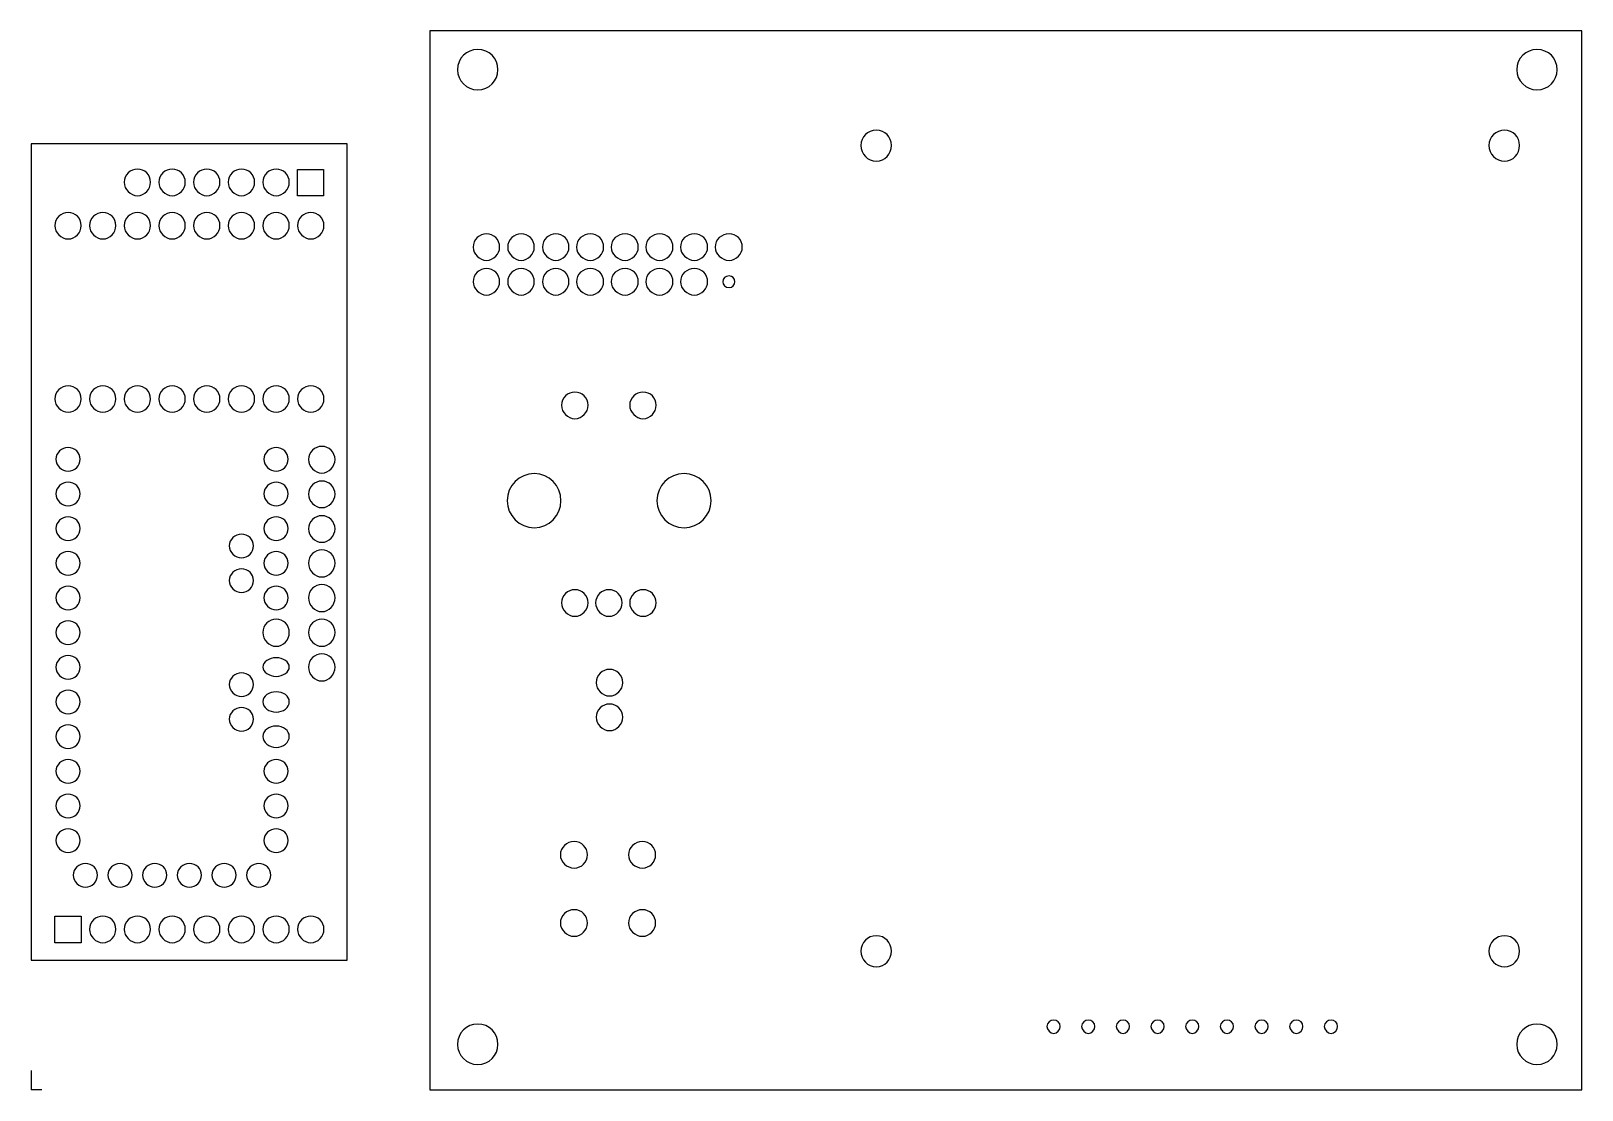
# Model space of a CAD drawing. Extents: x 0 to 114, y 0 to 78.
import ezdxf

# ---------------------------------------------------------------- set-up
doc = ezdxf.new("R2010")
doc.units = 0
doc.layers.add('LAYER_1', color=7, linetype='CONTINUOUS')

# ---------------------------------------------------------------- blocks, each defined once
blk = doc.blocks.new('BLOCK_3')
at = {"layer": 'LAYER_1', "color": 7}
for points in [[(74.93, 5.12), (75.18, 5.12), (75.4, 4.91), (75.4, 4.66), (75.4, 4.4), (75.18, 4.15), (74.93, 4.15), (74.68, 4.15), (74.42, 4.4), (74.42, 4.66), (74.42, 4.91), (74.68, 5.12), (74.93, 5.12)], [(77.47, 5.12), (77.72, 5.12), (77.94, 4.91), (77.94, 4.66), (77.94, 4.4), (77.72, 4.15), (77.47, 4.15), (77.22, 4.15), (76.96, 4.4), (76.96, 4.66), (76.96, 4.91), (77.22, 5.12), (77.47, 5.12)], [(80.01, 5.12), (80.26, 5.12), (80.48, 4.91), (80.48, 4.66), (80.48, 4.4), (80.26, 4.15), (80.01, 4.15), (79.76, 4.15), (79.5, 4.4), (79.5, 4.66), (79.5, 4.91), (79.76, 5.12), (80.01, 5.12)], [(82.55, 5.12), (82.8, 5.12), (83.02, 4.91), (83.02, 4.66), (83.02, 4.4), (82.8, 4.15), (82.55, 4.15), (82.3, 4.15), (82.04, 4.4), (82.04, 4.66), (82.04, 4.91), (82.3, 5.12), (82.55, 5.12)], [(85.09, 5.12), (85.34, 5.12), (85.56, 4.91), (85.56, 4.66), (85.56, 4.4), (85.34, 4.15), (85.09, 4.15), (84.84, 4.15), (84.58, 4.4), (84.58, 4.66), (84.58, 4.91), (84.84, 5.12), (85.09, 5.12)], [(87.63, 5.12), (87.88, 5.12), (88.1, 4.91), (88.1, 4.66), (88.1, 4.4), (87.88, 4.15), (87.63, 4.15), (87.38, 4.15), (87.12, 4.4), (87.12, 4.66), (87.12, 4.91), (87.38, 5.12), (87.63, 5.12)], [(90.17, 5.12), (90.42, 5.12), (90.64, 4.91), (90.64, 4.66), (90.64, 4.4), (90.42, 4.15), (90.17, 4.15), (89.92, 4.15), (89.66, 4.4), (89.66, 4.66), (89.66, 4.91), (89.92, 5.12), (90.17, 5.12)], [(92.71, 5.12), (92.96, 5.12), (93.18, 4.91), (93.18, 4.66), (93.18, 4.4), (92.96, 4.15), (92.71, 4.15), (92.46, 4.15), (92.2, 4.4), (92.2, 4.66), (92.2, 4.91), (92.46, 5.12), (92.71, 5.12)], [(95.25, 5.12), (95.5, 5.12), (95.72, 4.91), (95.72, 4.66), (95.72, 4.4), (95.5, 4.15), (95.25, 4.15), (95, 4.15), (94.74, 4.4), (94.74, 4.66), (94.74, 4.91), (95, 5.12), (95.25, 5.12)]]:
    blk.add_open_spline(points, degree=3, knots=[0, 0, 0, 0, 1, 1, 1, 2, 2, 2, 3, 3, 3, 4, 4, 4, 4], dxfattribs=at)
blk = doc.blocks.new('BLOCK_4')
at = {"layer": 'LAYER_1', "color": 7}
for points in [[(32.72, 73.28), (31.92, 73.28), (31.24, 73.96), (31.24, 74.76), (31.24, 75.61), (31.92, 76.24), (32.72, 76.24), (33.57, 76.24), (34.21, 75.61), (34.21, 74.76), (34.21, 73.96), (33.57, 73.28), (32.72, 73.28)], [(110.32, 73.28), (109.52, 73.28), (108.84, 73.96), (108.84, 74.76), (108.84, 75.61), (109.52, 76.24), (110.32, 76.24), (111.17, 76.24), (111.8, 75.61), (111.8, 74.76), (111.8, 73.96), (111.17, 73.28), (110.32, 73.28)], [(61.93, 70.32), (62.57, 70.32), (63.03, 69.85), (63.03, 69.22), (63.03, 68.58), (62.57, 68.07), (61.93, 68.07), (61.3, 68.07), (60.79, 68.58), (60.79, 69.22), (60.79, 69.85), (61.3, 70.32), (61.93, 70.32)], [(107.95, 70.32), (108.58, 70.32), (109.05, 69.85), (109.05, 69.22), (109.05, 68.58), (108.58, 68.07), (107.95, 68.07), (107.32, 68.07), (106.81, 68.58), (106.81, 69.22), (106.81, 69.85), (107.32, 70.32), (107.95, 70.32)], [(61.93, 11.3), (62.57, 11.3), (63.03, 10.79), (63.03, 10.16), (63.03, 9.57), (62.57, 9.02), (61.93, 9.02), (61.3, 9.02), (60.79, 9.57), (60.79, 10.16), (60.79, 10.79), (61.3, 11.3), (61.93, 11.3)], [(107.95, 11.3), (108.58, 11.3), (109.05, 10.79), (109.05, 10.16), (109.05, 9.57), (108.58, 9.02), (107.95, 9.02), (107.32, 9.02), (106.81, 9.57), (106.81, 10.16), (106.81, 10.79), (107.32, 11.3), (107.95, 11.3)], [(32.72, 4.83), (33.57, 4.83), (34.21, 4.19), (34.21, 3.34), (34.21, 2.54), (33.57, 1.86), (32.72, 1.86), (31.92, 1.86), (31.24, 2.54), (31.24, 3.34), (31.24, 4.19), (31.92, 4.83), (32.72, 4.83)], [(110.32, 4.83), (111.17, 4.83), (111.8, 4.19), (111.8, 3.34), (111.8, 2.54), (111.17, 1.86), (110.32, 1.86), (109.52, 1.86), (108.84, 2.54), (108.84, 3.34), (108.84, 4.19), (109.52, 4.83), (110.32, 4.83)]]:
    blk.add_open_spline(points, degree=3, knots=[0, 0, 0, 0, 1, 1, 1, 2, 2, 2, 3, 3, 3, 4, 4, 4, 4], dxfattribs=at)
blk = doc.blocks.new('BLOCK_5')
at = {"layer": 'LAYER_1', "color": 7}
for points in [[(33.36, 60.79), (32.85, 60.79), (32.39, 61.26), (32.39, 61.76), (32.39, 62.31), (32.85, 62.74), (33.36, 62.74), (33.91, 62.74), (34.33, 62.31), (34.33, 61.76), (34.33, 61.26), (33.91, 60.79), (33.36, 60.79)], [(35.9, 60.79), (35.39, 60.79), (34.92, 61.26), (34.92, 61.76), (34.92, 62.31), (35.39, 62.74), (35.9, 62.74), (36.45, 62.74), (36.87, 62.31), (36.87, 61.76), (36.87, 61.26), (36.45, 60.79), (35.9, 60.79)], [(38.44, 60.79), (37.93, 60.79), (37.47, 61.26), (37.47, 61.76), (37.47, 62.31), (37.93, 62.74), (38.44, 62.74), (38.99, 62.74), (39.41, 62.31), (39.41, 61.76), (39.41, 61.26), (38.99, 60.79), (38.44, 60.79)], [(40.98, 60.79), (40.43, 60.79), (39.96, 61.26), (39.96, 61.76), (39.96, 62.31), (40.43, 62.74), (40.98, 62.74), (41.53, 62.74), (41.95, 62.31), (41.95, 61.76), (41.95, 61.26), (41.53, 60.79), (40.98, 60.79)], [(43.52, 60.79), (42.97, 60.79), (42.5, 61.26), (42.5, 61.76), (42.5, 62.31), (42.97, 62.74), (43.52, 62.74), (44.07, 62.74), (44.49, 62.31), (44.49, 61.76), (44.49, 61.26), (44.07, 60.79), (43.52, 60.79)], [(46.06, 60.79), (45.51, 60.79), (45.04, 61.26), (45.04, 61.76), (45.04, 62.31), (45.51, 62.74), (46.06, 62.74), (46.61, 62.74), (47.03, 62.31), (47.03, 61.76), (47.03, 61.26), (46.61, 60.79), (46.06, 60.79)], [(48.6, 60.79), (48.05, 60.79), (47.58, 61.26), (47.58, 61.76), (47.58, 62.31), (48.05, 62.74), (48.6, 62.74), (49.15, 62.74), (49.57, 62.31), (49.57, 61.76), (49.57, 61.26), (49.15, 60.79), (48.6, 60.79)], [(51.14, 62.74), (51.69, 62.74), (52.11, 62.31), (52.11, 61.76), (52.11, 61.26), (51.69, 60.79), (51.14, 60.79), (50.59, 60.79), (50.12, 61.26), (50.12, 61.76), (50.12, 62.31), (50.59, 62.74), (51.14, 62.74)], [(33.36, 60.2), (33.91, 60.2), (34.33, 59.77), (34.33, 59.22), (34.33, 58.72), (33.91, 58.25), (33.36, 58.25), (32.85, 58.25), (32.39, 58.72), (32.39, 59.22), (32.39, 59.77), (32.85, 60.2), (33.36, 60.2)], [(35.9, 58.25), (35.39, 58.25), (34.92, 58.72), (34.92, 59.22), (34.92, 59.77), (35.39, 60.2), (35.9, 60.2), (36.45, 60.2), (36.87, 59.77), (36.87, 59.22), (36.87, 58.72), (36.45, 58.25), (35.9, 58.25)], [(38.44, 58.25), (37.93, 58.25), (37.47, 58.72), (37.47, 59.22), (37.47, 59.77), (37.93, 60.2), (38.44, 60.2), (38.99, 60.2), (39.41, 59.77), (39.41, 59.22), (39.41, 58.72), (38.99, 58.25), (38.44, 58.25)], [(39.96, 59.22), (39.96, 59.77), (40.43, 60.2), (40.98, 60.2), (41.53, 60.2), (41.95, 59.77), (41.95, 59.22), (41.95, 58.72), (41.53, 58.25), (40.98, 58.25), (40.43, 58.25), (39.96, 58.72), (39.96, 59.22)], [(42.5, 59.22), (42.5, 59.77), (42.97, 60.2), (43.52, 60.2), (44.07, 60.2), (44.49, 59.77), (44.49, 59.22), (44.49, 58.72), (44.07, 58.25), (43.52, 58.25), (42.97, 58.25), (42.5, 58.72), (42.5, 59.22)], [(46.06, 58.25), (45.51, 58.25), (45.04, 58.72), (45.04, 59.22), (45.04, 59.77), (45.51, 60.2), (46.06, 60.2), (46.61, 60.2), (47.03, 59.77), (47.03, 59.22), (47.03, 58.72), (46.61, 58.25), (46.06, 58.25)], [(48.6, 58.25), (48.05, 58.25), (47.58, 58.72), (47.58, 59.22), (47.58, 59.77), (48.05, 60.2), (48.6, 60.2), (49.15, 60.2), (49.57, 59.77), (49.57, 59.22), (49.57, 58.72), (49.15, 58.25), (48.6, 58.25)], [(51.14, 59.65), (51.39, 59.65), (51.56, 59.48), (51.56, 59.22), (51.56, 59.01), (51.39, 58.8), (51.14, 58.8), (50.88, 58.8), (50.67, 59.01), (50.67, 59.22), (50.67, 59.48), (50.88, 59.65), (51.14, 59.65)], [(40.81, 50.17), (40.81, 49.66), (40.39, 49.19), (39.84, 49.19), (39.33, 49.19), (38.86, 49.66), (38.86, 50.17), (38.86, 50.72), (39.33, 51.14), (39.84, 51.14), (40.39, 51.14), (40.81, 50.72), (40.81, 50.17)], [(45.8, 50.17), (45.8, 49.66), (45.38, 49.19), (44.83, 49.19), (44.32, 49.19), (43.86, 49.66), (43.86, 50.17), (43.86, 50.72), (44.32, 51.14), (44.83, 51.14), (45.38, 51.14), (45.8, 50.72), (45.8, 50.17)], [(36.87, 45.17), (37.97, 45.17), (38.82, 44.28), (38.82, 43.18), (38.82, 42.12), (37.97, 41.19), (36.87, 41.19), (35.77, 41.19), (34.88, 42.12), (34.88, 43.18), (34.88, 44.28), (35.77, 45.17), (36.87, 45.17)], [(47.84, 45.17), (48.94, 45.17), (49.83, 44.28), (49.83, 43.18), (49.83, 42.12), (48.94, 41.19), (47.84, 41.19), (46.74, 41.19), (45.85, 42.12), (45.85, 43.18), (45.85, 44.28), (46.74, 45.17), (47.84, 45.17)], [(39.84, 34.71), (39.33, 34.71), (38.86, 35.18), (38.86, 35.69), (38.86, 36.24), (39.33, 36.66), (39.84, 36.66), (40.39, 36.66), (40.81, 36.24), (40.81, 35.69), (40.81, 35.18), (40.39, 34.71), (39.84, 34.71)], [(42.33, 36.66), (42.88, 36.66), (43.31, 36.24), (43.31, 35.69), (43.31, 35.18), (42.88, 34.71), (42.33, 34.71), (41.83, 34.71), (41.36, 35.18), (41.36, 35.69), (41.36, 36.24), (41.83, 36.66), (42.33, 36.66)], [(44.83, 34.71), (44.32, 34.71), (43.86, 35.18), (43.86, 35.69), (43.86, 36.24), (44.32, 36.66), (44.83, 36.66), (45.38, 36.66), (45.8, 36.24), (45.8, 35.69), (45.8, 35.18), (45.38, 34.71), (44.83, 34.71)], [(42.38, 30.82), (42.93, 30.82), (43.35, 30.4), (43.35, 29.84), (43.35, 29.34), (42.93, 28.87), (42.38, 28.87), (41.87, 28.87), (41.4, 29.34), (41.4, 29.84), (41.4, 30.4), (41.87, 30.82), (42.38, 30.82)], [(42.38, 28.28), (42.93, 28.28), (43.35, 27.86), (43.35, 27.31), (43.35, 26.8), (42.93, 26.33), (42.38, 26.33), (41.87, 26.33), (41.4, 26.8), (41.4, 27.31), (41.4, 27.86), (41.87, 28.28), (42.38, 28.28)], [(39.79, 18.2), (40.34, 18.2), (40.77, 17.78), (40.77, 17.23), (40.77, 16.72), (40.34, 16.26), (39.79, 16.26), (39.24, 16.26), (38.78, 16.72), (38.78, 17.23), (38.78, 17.78), (39.24, 18.2), (39.79, 18.2)], [(44.79, 18.2), (45.34, 18.2), (45.76, 17.78), (45.76, 17.23), (45.76, 16.72), (45.34, 16.26), (44.79, 16.26), (44.24, 16.26), (43.77, 16.72), (43.77, 17.23), (43.77, 17.78), (44.24, 18.2), (44.79, 18.2)], [(39.79, 13.21), (40.34, 13.21), (40.77, 12.78), (40.77, 12.23), (40.77, 11.73), (40.34, 11.26), (39.79, 11.26), (39.24, 11.26), (38.78, 11.73), (38.78, 12.23), (38.78, 12.78), (39.24, 13.21), (39.79, 13.21)], [(44.79, 13.21), (45.34, 13.21), (45.76, 12.78), (45.76, 12.23), (45.76, 11.73), (45.34, 11.26), (44.79, 11.26), (44.24, 11.26), (43.77, 11.73), (43.77, 12.23), (43.77, 12.78), (44.24, 13.21), (44.79, 13.21)]]:
    blk.add_open_spline(points, degree=3, knots=[0, 0, 0, 0, 1, 1, 1, 2, 2, 2, 3, 3, 3, 4, 4, 4, 4], dxfattribs=at)
blk = doc.blocks.new('BLOCK_6')
at = {"layer": 'LAYER_1', "color": 7}
for points in [[(21.42, 65.53), (19.52, 65.53), (19.52, 67.44), (21.42, 67.44), (21.42, 65.53)], [(3.68, 10.79), (3.64, 10.79), (1.74, 10.79), (1.74, 12.7), (1.74, 12.74), (3.68, 12.74), (3.68, 10.79)]]:
    blk.add_lwpolyline(points, dxfattribs=at)
for points in [[(7.79, 65.53), (7.28, 65.53), (6.82, 66), (6.82, 66.51), (6.82, 67.06), (7.28, 67.48), (7.79, 67.48), (8.34, 67.48), (8.76, 67.06), (8.76, 66.51), (8.76, 66), (8.34, 65.53), (7.79, 65.53)], [(10.33, 65.53), (9.82, 65.53), (9.36, 66), (9.36, 66.51), (9.36, 67.06), (9.82, 67.48), (10.33, 67.48), (10.88, 67.48), (11.3, 67.06), (11.3, 66.51), (11.3, 66), (10.88, 65.53), (10.33, 65.53)], [(12.87, 65.53), (12.36, 65.53), (11.9, 66), (11.9, 66.51), (11.9, 67.06), (12.36, 67.48), (12.87, 67.48), (13.42, 67.48), (13.84, 67.06), (13.84, 66.51), (13.84, 66), (13.42, 65.53), (12.87, 65.53)], [(15.41, 65.53), (14.9, 65.53), (14.44, 66), (14.44, 66.51), (14.44, 67.06), (14.9, 67.48), (15.41, 67.48), (15.96, 67.48), (16.38, 67.06), (16.38, 66.51), (16.38, 66), (15.96, 65.53), (15.41, 65.53)], [(17.95, 65.53), (17.44, 65.53), (16.98, 66), (16.98, 66.51), (16.98, 67.06), (17.44, 67.48), (17.95, 67.48), (18.5, 67.48), (18.92, 67.06), (18.92, 66.51), (18.92, 66), (18.5, 65.53), (17.95, 65.53)], [(2.71, 62.36), (2.2, 62.36), (1.74, 62.82), (1.74, 63.33), (1.74, 63.88), (2.2, 64.3), (2.71, 64.3), (3.26, 64.3), (3.68, 63.88), (3.68, 63.33), (3.68, 62.82), (3.26, 62.36), (2.71, 62.36)], [(5.25, 62.36), (4.74, 62.36), (4.28, 62.82), (4.28, 63.33), (4.28, 63.88), (4.74, 64.3), (5.25, 64.3), (5.8, 64.3), (6.22, 63.88), (6.22, 63.33), (6.22, 62.82), (5.8, 62.36), (5.25, 62.36)], [(7.79, 62.36), (7.28, 62.36), (6.82, 62.82), (6.82, 63.33), (6.82, 63.88), (7.28, 64.3), (7.79, 64.3), (8.34, 64.3), (8.76, 63.88), (8.76, 63.33), (8.76, 62.82), (8.34, 62.36), (7.79, 62.36)], [(10.33, 62.36), (9.82, 62.36), (9.36, 62.82), (9.36, 63.33), (9.36, 63.88), (9.82, 64.3), (10.33, 64.3), (10.88, 64.3), (11.3, 63.88), (11.3, 63.33), (11.3, 62.82), (10.88, 62.36), (10.33, 62.36)], [(12.87, 62.36), (12.36, 62.36), (11.9, 62.82), (11.9, 63.33), (11.9, 63.88), (12.36, 64.3), (12.87, 64.3), (13.42, 64.3), (13.84, 63.88), (13.84, 63.33), (13.84, 62.82), (13.42, 62.36), (12.87, 62.36)], [(15.41, 62.36), (14.9, 62.36), (14.44, 62.82), (14.44, 63.33), (14.44, 63.88), (14.9, 64.3), (15.41, 64.3), (15.96, 64.3), (16.38, 63.88), (16.38, 63.33), (16.38, 62.82), (15.96, 62.36), (15.41, 62.36)], [(17.95, 62.36), (17.44, 62.36), (16.98, 62.82), (16.98, 63.33), (16.98, 63.88), (17.44, 64.3), (17.95, 64.3), (18.5, 64.3), (18.92, 63.88), (18.92, 63.33), (18.92, 62.82), (18.5, 62.36), (17.95, 62.36)], [(20.49, 64.3), (21.04, 64.3), (21.46, 63.88), (21.46, 63.33), (21.46, 62.82), (21.04, 62.36), (20.49, 62.36), (19.98, 62.36), (19.52, 62.82), (19.52, 63.33), (19.52, 63.88), (19.98, 64.3), (20.49, 64.3)], [(2.71, 51.6), (3.26, 51.6), (3.68, 51.18), (3.68, 50.63), (3.68, 50.12), (3.26, 49.66), (2.71, 49.66), (2.2, 49.66), (1.74, 50.12), (1.74, 50.63), (1.74, 51.18), (2.2, 51.6), (2.71, 51.6)], [(5.25, 49.66), (4.74, 49.66), (4.28, 50.12), (4.28, 50.63), (4.28, 51.18), (4.74, 51.6), (5.25, 51.6), (5.8, 51.6), (6.22, 51.18), (6.22, 50.63), (6.22, 50.12), (5.8, 49.66), (5.25, 49.66)], [(7.79, 49.66), (7.28, 49.66), (6.82, 50.12), (6.82, 50.63), (6.82, 51.18), (7.28, 51.6), (7.79, 51.6), (8.34, 51.6), (8.76, 51.18), (8.76, 50.63), (8.76, 50.12), (8.34, 49.66), (7.79, 49.66)], [(10.33, 49.66), (9.82, 49.66), (9.36, 50.12), (9.36, 50.63), (9.36, 51.18), (9.82, 51.6), (10.33, 51.6), (10.88, 51.6), (11.3, 51.18), (11.3, 50.63), (11.3, 50.12), (10.88, 49.66), (10.33, 49.66)], [(12.87, 49.66), (12.36, 49.66), (11.9, 50.12), (11.9, 50.63), (11.9, 51.18), (12.36, 51.6), (12.87, 51.6), (13.42, 51.6), (13.84, 51.18), (13.84, 50.63), (13.84, 50.12), (13.42, 49.66), (12.87, 49.66)], [(15.41, 49.66), (14.9, 49.66), (14.44, 50.12), (14.44, 50.63), (14.44, 51.18), (14.9, 51.6), (15.41, 51.6), (15.96, 51.6), (16.38, 51.18), (16.38, 50.63), (16.38, 50.12), (15.96, 49.66), (15.41, 49.66)], [(17.95, 49.66), (17.44, 49.66), (16.98, 50.12), (16.98, 50.63), (16.98, 51.18), (17.44, 51.6), (17.95, 51.6), (18.5, 51.6), (18.92, 51.18), (18.92, 50.63), (18.92, 50.12), (18.5, 49.66), (17.95, 49.66)], [(20.49, 51.6), (21.04, 51.6), (21.46, 51.18), (21.46, 50.63), (21.46, 50.12), (21.04, 49.66), (20.49, 49.66), (19.98, 49.66), (19.52, 50.12), (19.52, 50.63), (19.52, 51.18), (19.98, 51.6), (20.49, 51.6)], [(2.71, 45.34), (2.24, 45.34), (1.82, 45.76), (1.82, 46.23), (1.82, 46.69), (2.24, 47.07), (2.71, 47.07), (3.22, 47.07), (3.6, 46.69), (3.6, 46.23), (3.6, 45.76), (3.22, 45.34), (2.71, 45.34)], [(17.95, 47.07), (18.46, 47.07), (18.84, 46.69), (18.84, 46.23), (18.84, 45.76), (18.46, 45.34), (17.95, 45.34), (17.48, 45.34), (17.06, 45.76), (17.06, 46.23), (17.06, 46.69), (17.48, 47.07), (17.95, 47.07)], [(21.29, 45.21), (20.79, 45.21), (20.32, 45.68), (20.32, 46.19), (20.32, 46.74), (20.79, 47.16), (21.29, 47.16), (21.84, 47.16), (22.27, 46.74), (22.27, 46.19), (22.27, 45.68), (21.84, 45.21), (21.29, 45.21)], [(2.71, 42.8), (2.24, 42.8), (1.82, 43.22), (1.82, 43.69), (1.82, 44.15), (2.24, 44.53), (2.71, 44.53), (3.22, 44.53), (3.6, 44.15), (3.6, 43.69), (3.6, 43.22), (3.22, 42.8), (2.71, 42.8)], [(17.95, 44.53), (18.46, 44.53), (18.84, 44.15), (18.84, 43.69), (18.84, 43.22), (18.46, 42.8), (17.95, 42.8), (17.48, 42.8), (17.06, 43.22), (17.06, 43.69), (17.06, 44.15), (17.48, 44.53), (17.95, 44.53)], [(21.29, 42.67), (20.79, 42.67), (20.32, 43.14), (20.32, 43.65), (20.32, 44.2), (20.79, 44.62), (21.29, 44.62), (21.84, 44.62), (22.27, 44.2), (22.27, 43.65), (22.27, 43.14), (21.84, 42.67), (21.29, 42.67)], [(21.29, 40.13), (20.79, 40.13), (20.32, 40.6), (20.32, 41.11), (20.32, 41.66), (20.79, 42.08), (21.29, 42.08), (21.84, 42.08), (22.27, 41.66), (22.27, 41.11), (22.27, 40.6), (21.84, 40.13), (21.29, 40.13)], [(2.71, 40.26), (2.24, 40.26), (1.82, 40.68), (1.82, 41.15), (1.82, 41.61), (2.24, 41.99), (2.71, 41.99), (3.22, 41.99), (3.6, 41.61), (3.6, 41.15), (3.6, 40.68), (3.22, 40.26), (2.71, 40.26)], [(17.95, 41.99), (18.46, 41.99), (18.84, 41.61), (18.84, 41.15), (18.84, 40.68), (18.46, 40.26), (17.95, 40.26), (17.48, 40.26), (17.06, 40.68), (17.06, 41.15), (17.06, 41.61), (17.48, 41.99), (17.95, 41.99)], [(15.41, 40.72), (15.92, 40.72), (16.3, 40.34), (16.3, 39.88), (16.3, 39.41), (15.92, 38.99), (15.41, 38.99), (14.94, 38.99), (14.52, 39.41), (14.52, 39.88), (14.52, 40.34), (14.94, 40.72), (15.41, 40.72)], [(2.71, 37.72), (2.24, 37.72), (1.82, 38.14), (1.82, 38.61), (1.82, 39.07), (2.24, 39.45), (2.71, 39.45), (3.22, 39.45), (3.6, 39.07), (3.6, 38.61), (3.6, 38.14), (3.22, 37.72), (2.71, 37.72)], [(17.95, 39.45), (18.46, 39.45), (18.84, 39.07), (18.84, 38.61), (18.84, 38.14), (18.46, 37.72), (17.95, 37.72), (17.48, 37.72), (17.06, 38.14), (17.06, 38.61), (17.06, 39.07), (17.48, 39.45), (17.95, 39.45)], [(21.29, 37.59), (20.79, 37.59), (20.32, 38.06), (20.32, 38.61), (20.32, 39.16), (20.79, 39.58), (21.29, 39.58), (21.84, 39.58), (22.27, 39.16), (22.27, 38.61), (22.27, 38.06), (21.84, 37.59), (21.29, 37.59)], [(15.41, 38.18), (15.92, 38.18), (16.3, 37.8), (16.3, 37.34), (16.3, 36.87), (15.92, 36.45), (15.41, 36.45), (14.94, 36.45), (14.52, 36.87), (14.52, 37.34), (14.52, 37.8), (14.94, 38.18), (15.41, 38.18)], [(2.71, 35.18), (2.24, 35.18), (1.82, 35.6), (1.82, 36.07), (1.82, 36.53), (2.24, 36.91), (2.71, 36.91), (3.22, 36.91), (3.6, 36.53), (3.6, 36.07), (3.6, 35.6), (3.22, 35.18), (2.71, 35.18)], [(17.95, 36.91), (18.46, 36.91), (18.84, 36.53), (18.84, 36.07), (18.84, 35.6), (18.46, 35.18), (17.95, 35.18), (17.48, 35.18), (17.06, 35.6), (17.06, 36.07), (17.06, 36.53), (17.48, 36.91), (17.95, 36.91)], [(21.29, 35.05), (20.79, 35.05), (20.32, 35.52), (20.32, 36.07), (20.32, 36.62), (20.79, 37.04), (21.29, 37.04), (21.84, 37.04), (22.27, 36.62), (22.27, 36.07), (22.27, 35.52), (21.84, 35.05), (21.29, 35.05)], [(2.71, 32.64), (2.24, 32.64), (1.82, 33.06), (1.82, 33.53), (1.82, 33.99), (2.24, 34.37), (2.71, 34.37), (3.22, 34.37), (3.6, 33.99), (3.6, 33.53), (3.6, 33.06), (3.22, 32.64), (2.71, 32.64)], [(17.95, 32.51), (17.44, 32.51), (16.98, 32.98), (16.98, 33.53), (16.98, 34.08), (17.44, 34.5), (17.95, 34.5), (18.5, 34.5), (18.92, 34.08), (18.92, 33.53), (18.92, 32.98), (18.5, 32.51), (17.95, 32.51)], [(21.29, 32.51), (20.79, 32.51), (20.32, 32.98), (20.32, 33.53), (20.32, 34.08), (20.79, 34.5), (21.29, 34.5), (21.84, 34.5), (22.27, 34.08), (22.27, 33.53), (22.27, 32.98), (21.84, 32.51), (21.29, 32.51)], [(2.71, 30.1), (2.24, 30.1), (1.82, 30.52), (1.82, 30.99), (1.82, 31.45), (2.24, 31.83), (2.71, 31.83), (3.22, 31.83), (3.6, 31.45), (3.6, 30.99), (3.6, 30.52), (3.22, 30.1), (2.71, 30.1)], [(20.32, 30.99), (20.32, 31.54), (20.79, 31.96), (21.29, 31.96), (21.84, 31.96), (22.27, 31.54), (22.27, 30.99), (22.27, 30.44), (21.84, 29.97), (21.29, 29.97), (20.79, 29.97), (20.32, 30.44), (20.32, 30.99)], [(17.95, 30.31), (17.44, 30.31), (16.98, 30.65), (16.98, 30.99), (16.98, 31.37), (17.44, 31.67), (17.95, 31.67), (18.5, 31.67), (18.92, 31.37), (18.92, 30.99), (18.92, 30.65), (18.5, 30.31), (17.95, 30.31)], [(15.41, 30.56), (15.92, 30.56), (16.3, 30.18), (16.3, 29.72), (16.3, 29.25), (15.92, 28.83), (15.41, 28.83), (14.94, 28.83), (14.52, 29.25), (14.52, 29.72), (14.52, 30.18), (14.94, 30.56), (15.41, 30.56)], [(2.71, 27.56), (2.24, 27.56), (1.82, 27.98), (1.82, 28.45), (1.82, 28.91), (2.24, 29.29), (2.71, 29.29), (3.22, 29.29), (3.6, 28.91), (3.6, 28.45), (3.6, 27.98), (3.22, 27.56), (2.71, 27.56)], [(17.95, 27.69), (17.44, 27.69), (16.98, 28.02), (16.98, 28.45), (16.98, 28.87), (17.44, 29.17), (17.95, 29.17), (18.5, 29.17), (18.92, 28.87), (18.92, 28.45), (18.92, 28.02), (18.5, 27.69), (17.95, 27.69)], [(15.41, 28.02), (15.92, 28.02), (16.3, 27.64), (16.3, 27.18), (16.3, 26.71), (15.92, 26.29), (15.41, 26.29), (14.94, 26.29), (14.52, 26.71), (14.52, 27.18), (14.52, 27.64), (14.94, 28.02), (15.41, 28.02)], [(2.71, 25.02), (2.24, 25.02), (1.82, 25.44), (1.82, 25.91), (1.82, 26.37), (2.24, 26.75), (2.71, 26.75), (3.22, 26.75), (3.6, 26.37), (3.6, 25.91), (3.6, 25.44), (3.22, 25.02), (2.71, 25.02)], [(17.95, 25.1), (17.44, 25.1), (16.98, 25.48), (16.98, 25.91), (16.98, 26.33), (17.44, 26.67), (17.95, 26.67), (18.5, 26.67), (18.92, 26.33), (18.92, 25.91), (18.92, 25.48), (18.5, 25.1), (17.95, 25.1)], [(2.71, 22.48), (2.24, 22.48), (1.82, 22.9), (1.82, 23.37), (1.82, 23.83), (2.24, 24.21), (2.71, 24.21), (3.22, 24.21), (3.6, 23.83), (3.6, 23.37), (3.6, 22.9), (3.22, 22.48), (2.71, 22.48)], [(17.95, 24.21), (18.46, 24.21), (18.84, 23.83), (18.84, 23.37), (18.84, 22.9), (18.46, 22.48), (17.95, 22.48), (17.48, 22.48), (17.06, 22.9), (17.06, 23.37), (17.06, 23.83), (17.48, 24.21), (17.95, 24.21)], [(2.71, 19.94), (2.24, 19.94), (1.82, 20.36), (1.82, 20.83), (1.82, 21.29), (2.24, 21.67), (2.71, 21.67), (3.22, 21.67), (3.6, 21.29), (3.6, 20.83), (3.6, 20.36), (3.22, 19.94), (2.71, 19.94)], [(17.95, 21.67), (18.46, 21.67), (18.84, 21.29), (18.84, 20.83), (18.84, 20.36), (18.46, 19.94), (17.95, 19.94), (17.48, 19.94), (17.06, 20.36), (17.06, 20.83), (17.06, 21.29), (17.48, 21.67), (17.95, 21.67)], [(2.71, 17.4), (2.24, 17.4), (1.82, 17.82), (1.82, 18.29), (1.82, 18.75), (2.24, 19.13), (2.71, 19.13), (3.22, 19.13), (3.6, 18.75), (3.6, 18.29), (3.6, 17.82), (3.22, 17.4), (2.71, 17.4)], [(17.95, 19.13), (18.46, 19.13), (18.84, 18.75), (18.84, 18.29), (18.84, 17.82), (18.46, 17.4), (17.95, 17.4), (17.48, 17.4), (17.06, 17.82), (17.06, 18.29), (17.06, 18.75), (17.48, 19.13), (17.95, 19.13)], [(3.09, 15.75), (3.09, 16.21), (3.51, 16.59), (3.98, 16.59), (4.49, 16.59), (4.87, 16.21), (4.87, 15.75), (4.87, 15.28), (4.49, 14.86), (3.98, 14.86), (3.51, 14.86), (3.09, 15.28), (3.09, 15.75)], [(5.63, 15.75), (5.63, 16.21), (6.05, 16.59), (6.52, 16.59), (7.03, 16.59), (7.41, 16.21), (7.41, 15.75), (7.41, 15.28), (7.03, 14.86), (6.52, 14.86), (6.05, 14.86), (5.63, 15.28), (5.63, 15.75)], [(8.17, 15.75), (8.17, 16.21), (8.59, 16.59), (9.06, 16.59), (9.57, 16.59), (9.95, 16.21), (9.95, 15.75), (9.95, 15.28), (9.57, 14.86), (9.06, 14.86), (8.59, 14.86), (8.17, 15.28), (8.17, 15.75)], [(10.71, 15.75), (10.71, 16.21), (11.13, 16.59), (11.6, 16.59), (12.11, 16.59), (12.49, 16.21), (12.49, 15.75), (12.49, 15.28), (12.11, 14.86), (11.6, 14.86), (11.13, 14.86), (10.71, 15.28), (10.71, 15.75)], [(13.25, 15.75), (13.25, 16.21), (13.67, 16.59), (14.14, 16.59), (14.65, 16.59), (15.03, 16.21), (15.03, 15.75), (15.03, 15.28), (14.65, 14.86), (14.14, 14.86), (13.67, 14.86), (13.25, 15.28), (13.25, 15.75)], [(15.79, 15.75), (15.79, 16.21), (16.21, 16.59), (16.68, 16.59), (17.19, 16.59), (17.57, 16.21), (17.57, 15.75), (17.57, 15.28), (17.19, 14.86), (16.68, 14.86), (16.21, 14.86), (15.79, 15.28), (15.79, 15.75)], [(5.25, 12.74), (5.8, 12.74), (6.22, 12.32), (6.22, 11.77), (6.22, 11.26), (5.8, 10.79), (5.25, 10.79), (4.74, 10.79), (4.28, 11.26), (4.28, 11.77), (4.28, 12.32), (4.74, 12.74), (5.25, 12.74)], [(7.79, 12.74), (8.34, 12.74), (8.76, 12.32), (8.76, 11.77), (8.76, 11.26), (8.34, 10.79), (7.79, 10.79), (7.28, 10.79), (6.82, 11.26), (6.82, 11.77), (6.82, 12.32), (7.28, 12.74), (7.79, 12.74)], [(10.33, 12.74), (10.88, 12.74), (11.3, 12.32), (11.3, 11.77), (11.3, 11.26), (10.88, 10.79), (10.33, 10.79), (9.82, 10.79), (9.36, 11.26), (9.36, 11.77), (9.36, 12.32), (9.82, 12.74), (10.33, 12.74)], [(12.87, 12.74), (13.42, 12.74), (13.84, 12.32), (13.84, 11.77), (13.84, 11.26), (13.42, 10.79), (12.87, 10.79), (12.36, 10.79), (11.9, 11.26), (11.9, 11.77), (11.9, 12.32), (12.36, 12.74), (12.87, 12.74)], [(15.41, 12.74), (15.96, 12.74), (16.38, 12.32), (16.38, 11.77), (16.38, 11.26), (15.96, 10.79), (15.41, 10.79), (14.9, 10.79), (14.44, 11.26), (14.44, 11.77), (14.44, 12.32), (14.9, 12.74), (15.41, 12.74)], [(17.95, 12.74), (18.5, 12.74), (18.92, 12.32), (18.92, 11.77), (18.92, 11.26), (18.5, 10.79), (17.95, 10.79), (17.44, 10.79), (16.98, 11.26), (16.98, 11.77), (16.98, 12.32), (17.44, 12.74), (17.95, 12.74)], [(20.49, 12.74), (21.04, 12.74), (21.46, 12.32), (21.46, 11.77), (21.46, 11.26), (21.04, 10.79), (20.49, 10.79), (19.98, 10.79), (19.52, 11.26), (19.52, 11.77), (19.52, 12.32), (19.98, 12.74), (20.49, 12.74)]]:
    blk.add_open_spline(points, degree=3, knots=[0, 0, 0, 0, 1, 1, 1, 2, 2, 2, 3, 3, 3, 4, 4, 4, 4], dxfattribs=at)
blk = doc.blocks.new('BLOCK_2')
at = {"layer": 'LAYER_1', "color": 7}
for points in [[(29.21, 0), (113.62, 0), (113.62, 77.6), (29.21, 77.6), (29.21, 0)], [(0, 9.52), (23.16, 9.52), (23.16, 69.34), (0, 69.34), (0, 9.52)], [(0, 1.44), (0, 0)], [(0.8, 0), (0, 0)]]:
    blk.add_lwpolyline(points, dxfattribs=at)
at = {"layer": 'LAYER_1'}
for name in ['BLOCK_4', 'BLOCK_6', 'BLOCK_5', 'BLOCK_3']:
    blk.add_blockref(name, (0, 0), dxfattribs=at)

msp = doc.modelspace()

# ---------------------------------------------------------------- block references
at = {"layer": 'LAYER_1'}
msp.add_blockref('BLOCK_2', (0, 0), dxfattribs=at)

doc.saveas('drawing.dxf')
